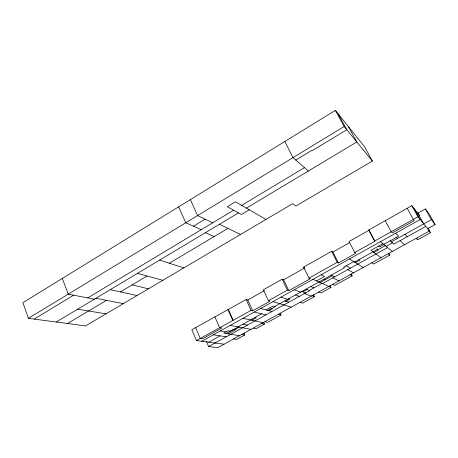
<?xml version="1.0" encoding="UTF-8"?>
<svg xmlns="http://www.w3.org/2000/svg" width="458" height="458" viewBox="0 0 458 458"><rect width="100%" height="100%" fill="white"/><g stroke="black" fill="none" stroke-linecap="round" stroke-linejoin="round"><path stroke-width="0.69" d="M62.34 278.412L22.9 302.698L28.425 318.339L85.594 325.896L292.662 203.701L295.977 206.003L372.383 161.039L364.557 146.743L335.399 110.355L62.34 278.412L68.242 294.145L94.382 299.171M28.425 318.339L344.176 126.528L372.383 161.039M295.816 160.088L312.385 150.047L312.728 150.379L346.803 129.74L338.113 113.739M34.19 319.1L73.658 295.187M193.431 226.195L205.07 219.159M87.753 297.895L233.62 210.216M241.675 205.379L304.478 167.628M56.242 322.014L238.463 212.878M246.415 208.115L356.816 141.991L348.458 126.648M249.301 209.787L241.412 214.499L227.288 206.741L235.481 201.795L265.995 219.439M120.408 291.883L147.064 276.008M67.532 323.508L106.428 300.345M169.346 263.224L227.912 228.353M264.323 290.664L247.761 299.99L246.129 299.526L191.856 329.726L196.448 340.54L224.071 344.187M374.839 241.286L369.016 230.248L349.059 241.498L354.738 252.513L374.839 241.286L368.724 230.008L411.805 205.711L419.849 215.747M354.738 252.513L355.855 253.251L338.405 262.989L332.874 252.055L331.649 251.316L303.625 267.111L308.984 278.069L310.324 278.659L288.803 290.664L283.622 279.792L282.157 279.214L263.384 289.8L268.457 300.7L269.991 301.164L252.696 310.816L251.081 310.404L196.448 340.54M283.622 279.792L304.381 268.102M332.874 252.055L349.58 242.648M427.675 228.697L435.1 224.597L429.272 214.195L425.385 208.945L417.799 213.193L423.73 223.87M374.558 241.057L417.959 216.811L429.512 230.941L217.796 347.645L208.608 346.551L206.409 341.416M268.457 300.7L287.361 290.143L288.803 290.664M308.984 278.069L337.202 262.308L338.405 262.989M201.806 341.25L420.204 219.554L414.135 208.619M382.911 243.685L370.98 250.314L380.982 257.694M316.501 280.909L324.573 276.42L321.121 274.766M383.758 244.383L398.683 236.088L395.678 233.219M266.012 309.934L272.997 306.053L275.229 306.7L272.189 308.383M383.941 244.538L379.642 246.919L378.589 246.083M353.731 261.592L343.586 267.226L344.53 267.764L274.668 306.534M208.802 342.172L220.166 335.863M354.538 262.096L377.237 249.501L378.09 250.154L373.905 252.472L373.253 251.23M261.575 313.833L230.294 331.226L227.947 330.819L223.79 333.126L239.448 335.714M267.758 310.398L271.663 308.234L272.693 308.52L268.8 310.679M391.332 241.853L431.373 219.634L435.1 224.597M226.166 333.521L233.66 329.359L235.693 329.731L228.244 333.865M385.31 245.665L377.724 249.873L377.066 248.625M234.857 329.583L239.282 327.126M302.83 291.883L307.026 289.553M332.313 275.75L320.113 282.512L319.507 281.275M386.105 246.324L392.432 242.82M309.265 290.435L322.031 283.365M208.608 346.551L215.031 342.996M215.094 343.002L309.723 290.612L305.996 289.147M322.529 283.582L387.6 247.56M425.803 226.407L393.874 244.085L390.159 240.828M243.942 333.092L244.772 334.958L236.717 339.389L233.626 338.92M263.613 322.249L264.472 324.115L256.131 328.707L253.205 328.128M280.181 313.123L281.057 314.995L267.764 322.312L264.924 321.671M313.535 294.729L314.451 296.607L302.572 303.144L300.059 302.303M330.052 285.62L330.985 287.504L320.978 293.011L318.625 292.067M351.171 273.976L352.133 275.865L334.821 285.391L332.594 284.366M388.876 253.337L389.827 255.117L373.625 264.037L371.753 262.778M416.196 238.28L417.639 239.809L430.468 232.75L428.167 228.531M213.365 334.804L226.281 336.807M77.654 309.19L105.993 313.856M241.75 334.443L244.772 334.958M220.315 330.934L226 331.901M230.26 325.392L250.961 329.365M95.859 298.284L123.317 303.631M242.889 324.201L247.394 325.117M261.615 323.491L264.472 324.115M110.275 289.651L137.022 295.547M243.038 318.276L263.024 322.718M254.946 317.509L256.303 317.823L251.929 320.251L251.339 318.945M132.167 284.882L148.409 288.826M254.293 312.001L265.846 314.904M278.332 314.274L281.057 314.995M260.608 308.48L271.949 311.526M137.446 273.38L162.83 280.319M272.934 301.616L291.219 307.175M284.83 300.895L288.838 302.177M159.624 260.098L183.876 267.896M281.04 297.099L287.71 299.297M288.614 298.793L289.782 299.183L286.015 301.272L285.431 300.042M295.473 294.986L299.343 296.36M304.438 293.538L311.303 296.103M294.191 289.771L300.58 292.152M312.041 295.702L314.451 296.607M301.782 291.488L305.566 292.914M310.69 286.542L313.902 287.864M205.356 232.704L214.115 236.568M201.257 229.67L185.736 222.771L178.666 206.821M312.94 279.323L328.884 286.41M328.724 286.502L330.985 287.504M323.886 279.22L325.065 279.769M303.625 267.111L304.536 267.546M212.678 222.806L197.587 215.575L190.391 199.602M219.456 224.26L240.524 234.467M332.84 277.874L338.943 280.869M331.168 275.178L334.609 276.895M350.061 274.737L352.133 275.865M347.771 269.607L353.502 272.842M346.162 265.795L350.318 268.199M349.483 258.959L363.223 267.483M359.112 259.56L360.028 260.15L355.471 262.674L354.835 261.432M388.109 253.761L389.827 255.117M380.489 241.687L392.311 251.448M368.724 230.008L369.016 230.248M308.366 171.011L292.983 157.626L284.956 141.677M396.267 237.433L397.395 238.486M400.074 240.656L404.46 244.749M404.906 234.319L407.254 236.677M430.468 232.75L427.469 228.124M425.385 208.945L431.373 219.634M411.805 205.711L417.959 216.811M407.208 208.304L413.328 219.399L414.364 220.607L392.357 232.887L391.172 231.777L385.212 220.704M416.986 238.618L417.639 239.809M335.399 110.355L344.176 126.528M331.649 251.316L337.202 262.308M282.157 279.214L287.361 290.143M247.761 299.99L252.696 310.816M246.129 299.526L251.081 310.404M228.399 309.522L233.231 320.377M227.895 309.402L232.733 320.268M214.842 316.764L219.588 327.613L221.867 328.02L202.619 338.76L200.232 338.428L195.612 327.607"/></g></svg>
